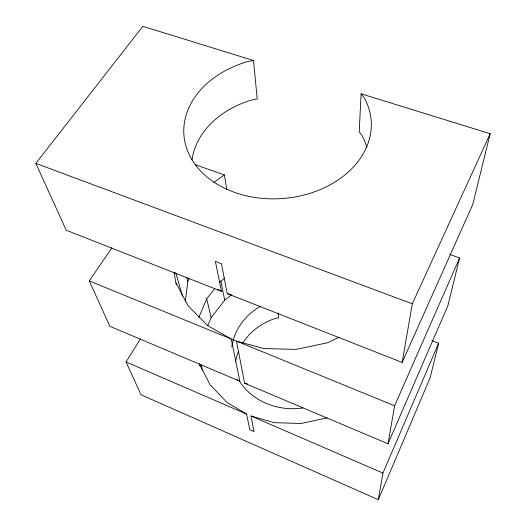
<?xml version="1.0" encoding="UTF-8"?>
<svg xmlns="http://www.w3.org/2000/svg" width="526" height="526" viewBox="0 0 526 526"><rect width="100%" height="100%" fill="white"/><g stroke="black" fill="none" stroke-linecap="round" stroke-linejoin="round"><path stroke-width="0.79" d="M192.016 159.924A88.756 68.972 -4.5 0 1 251.744 100.006L257.234 98.96L253.473 60.51L142.868 26.3L35.834 163.362L66.217 230.224L221.472 291.332L215.351 261.409L221.433 263.743L227.225 293.593L402.147 362.44L472.775 204.436L490.166 133.722L361.099 93.799L359.212 131.822L362.105 135.675A88.756 68.972 -4.5 0 1 366.846 147.418M185.277 301.523L187.841 281.43L189.169 278.445M140.35 339.053L126.069 361.941L140.975 394.743L378.312 499.7L382.935 473.091L438.645 343.222L431.774 340.572M339.283 337.12L327.448 342.788L296.02 349.395L263.874 348.541L236.457 341.124L244.629 383.224L388.024 443.78L394.618 405.783L459.612 257.957L449.645 254.413M402.147 362.44L412.325 303.798L490.166 133.722M438.645 343.222L430.169 377.681L378.312 499.7M459.612 257.957L447.856 305.751L388.024 443.78M207.737 325.811L211.15 317.619L224.701 300.182L231.677 294.757M198.874 317.263L206.698 298.84L214.772 288.623M174.06 272.225L175.868 282.633L188.117 305.869L207.783 325.679L231.223 338.981L239.863 381.212L109.881 326.317L89.262 280.937L111.887 247.805M219.815 282.232L224.641 278.024M213.819 182.476L224.398 174.888L226.732 189.301M327.192 417.854L300.918 423.522L274.013 422.641L250.994 416L254.025 431.59L249.791 429.742L246.589 414.093L226.785 402.258L209.999 384.618L199.347 363.874L200.018 366.201M253.473 60.51L247.687 61.595A93.898 70.859 -4.5 0 0 189.353 154.966A93.898 70.859 -4.5 0 0 311.438 192.851A93.898 70.859 -4.5 0 0 364.17 97.744L361.099 93.799M227.225 293.593L230.408 294.422M244.629 383.224L247.753 384.098M195.245 164.697L224.398 174.888M35.834 163.362L412.325 303.798M89.262 280.937L394.618 405.783M126.069 361.941L246.589 414.093M250.994 416L382.935 473.091M217.902 289.372L221.472 291.332M237.101 379.594L239.863 381.212M175.868 282.633L176.322 284.204M175.769 272.672L182.423 296.131M186.796 277.478L187.841 281.43M206.698 298.84L211.15 317.619M220.821 280.956L224.701 300.182M201.366 364.906L202.385 370.521M278.136 312.937L278.616 317.822L274.842 318.605A60.076 54.237 -3.7 0 0 242.874 342.959M302.976 407.946A62.39 55.69 -3.8 0 1 239.12 380.739M231.788 346.812A62.39 55.69 -3.8 0 1 260.278 306.369M235.484 361.973A60.076 54.237 -3.7 0 1 238.508 351.394"/></g></svg>
